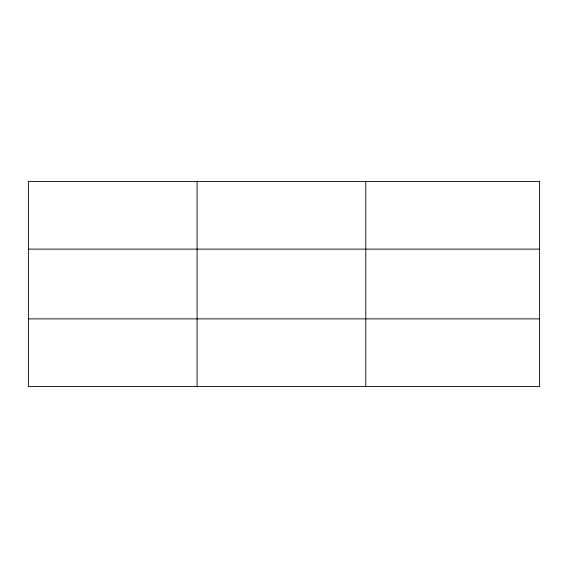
<?xml version="1.0" encoding="UTF-8"?>
<svg xmlns="http://www.w3.org/2000/svg" width="568" height="568" viewBox="0 0 568 568"><rect width="100%" height="100%" fill="white"/><g stroke="black" fill="none" stroke-linecap="round" stroke-linejoin="round"><path stroke-width="0.85" d="M197.096 386.574L197.096 181.426M365.792 386.574L365.792 181.426M28.4 249.125L539.6 249.125M28.4 318.875L539.6 318.875M539.6 181.426L539.6 386.574L28.4 386.574L28.4 181.426L539.6 181.426"/></g></svg>
